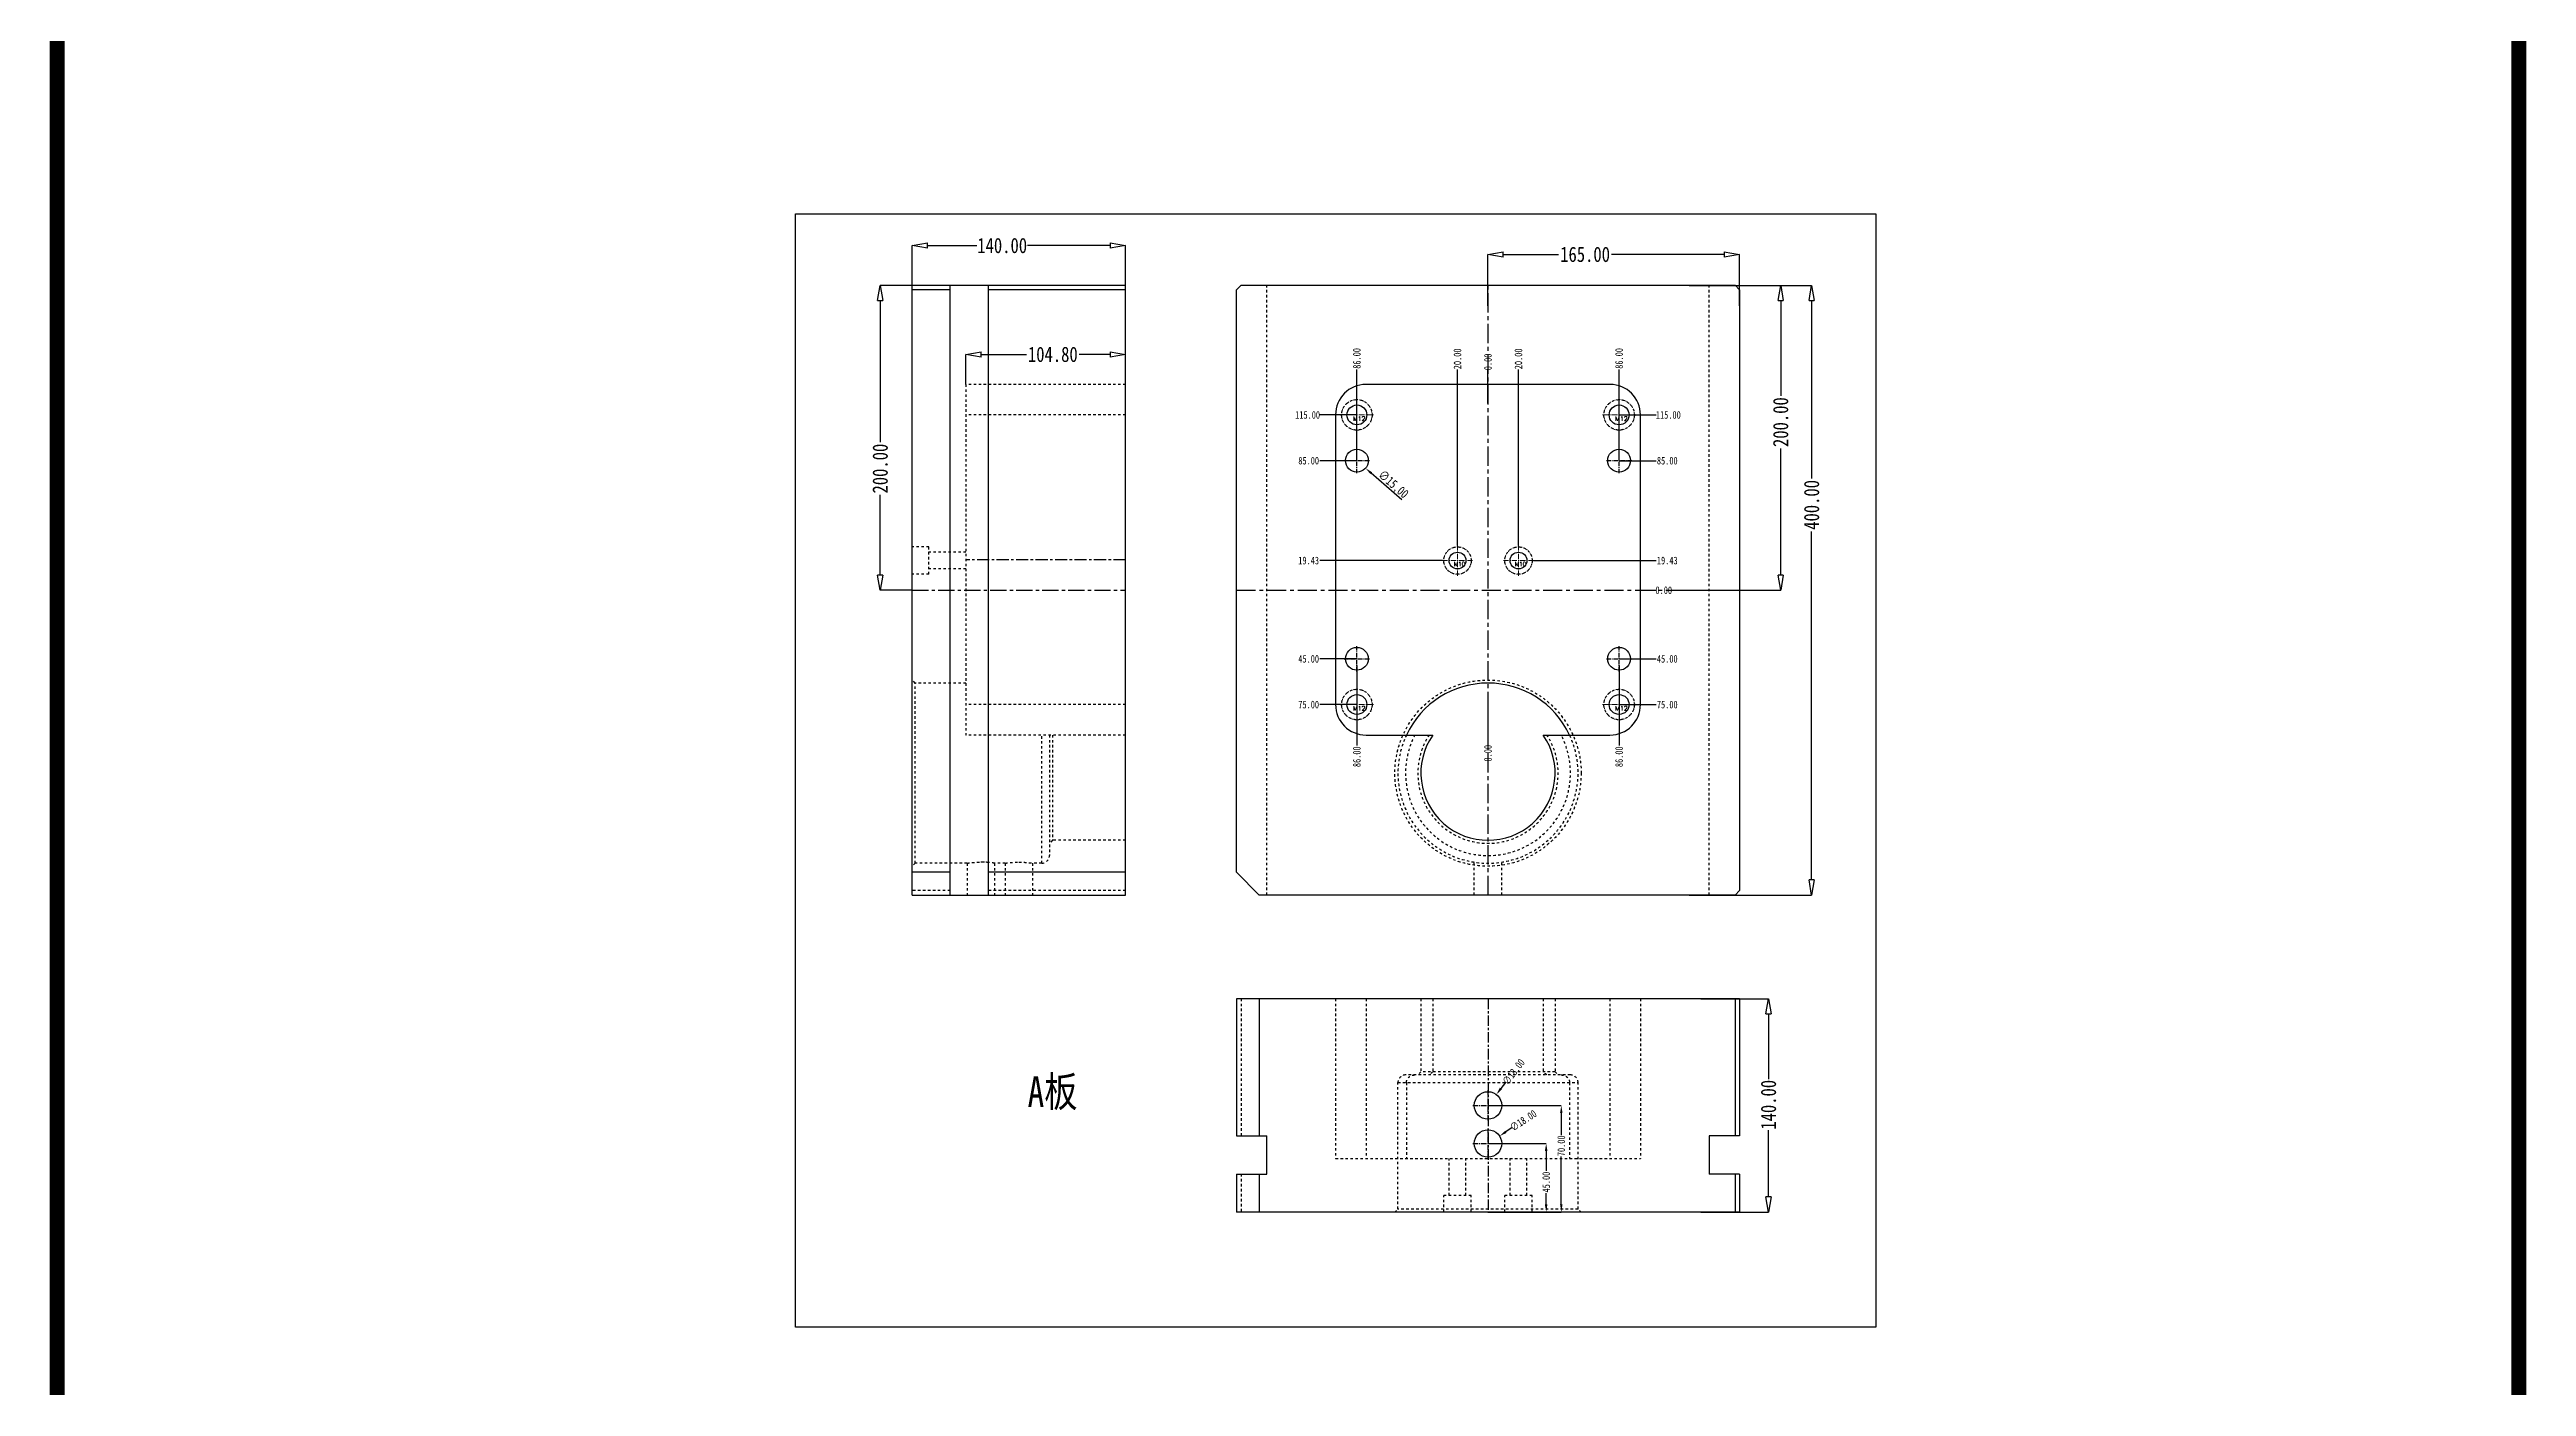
# Model space of a CAD drawing. Header units: millimetres. Extents: x 97 to 1722, y -6063 to 1553.
# Drawn here: x 97 to 1722, y -4161 to -3284 of the extents above; entities that cross this region are included whole.
import ezdxf

# ---------------------------------------------------------------- set-up
doc = ezdxf.new("R2010")
doc.units = ezdxf.units.MM
doc.header["$LTSCALE"] = 16.335
doc.header["$PDMODE"] = 3
doc.header["$PDSIZE"] = 0.3125
doc.linetypes.add('CENTER', pattern=[0.6, 0.375, -0.075, 0.075, -0.075])
doc.linetypes.add('HIDDEN', pattern=[0.2, 0.1, -0.1])
doc.layers.get('0').update_dxf_attribs({"linetype": 'CONTINUOUS'})
doc.layers.get('Defpoints').update_dxf_attribs({"linetype": 'CONTINUOUS'})
doc.layers.add('DEFAULT_2', color=8, linetype='HIDDEN')
doc.layers.add('screw', color=33, linetype='CONTINUOUS', lineweight=13)
doc.styles.get("Standard").update_dxf_attribs({"font": 'txt', "width": 0.8})
doc.styles.add('TXT', font='txt.shx', dxfattribs={"bigfont": 'gbcbig.shx'})
doc.dimstyles.new('mold', dxfattribs={"dimtxt": 6, "dimasz": 5, "dimexe": 0, "dimexo": 0, "dimgap": 0, "dimtad": 1, "dimzin": 1, "dimtxsty": 'Standard', "dimcen": 0, "dimclrd": 4, "dimclre": 4, "dimclrt": 6, "dimazin": 0, "dimtfac": 1, "dimtofl": 0, "dimtmove": 0, "dimatfit": 3, "dimfxl": 0, "dimarcsym": 0})
doc.dimstyles.get("Standard").update_dxf_attribs({"dimtxt": 0.15625, "dimasz": 0.1875, "dimexe": 0.125, "dimexo": 0.0625, "dimtad": 0, "dimtih": 1, "dimtoh": 1, "dimdsep": 46, "dimtxsty": 'Standard', "dimcen": 0.09, "dimadec": 0, "dimazin": 0, "dimtp": 0.01, "dimtm": 0.01, "dimtfac": 1, "dimtofl": 0, "dimtmove": 0, "dimatfit": 3, "dimfxl": 0, "dimtolj": 1, "dimarcsym": 0})
doc.dimstyles.new('STANDARD$0', dxfattribs={"dimscale": 2, "dimtxt": 3, "dimasz": 3, "dimexe": 1.25, "dimexo": 0.625, "dimgap": 0.5, "dimtad": 0, "dimdsep": 46, "dimlunit": 6, "dimtxsty": 'Standard', "dimblk": 'CLOSEDBLANK', "dimcen": 0, "dimclrt": 2, "dimazin": 2, "dimtfac": 2, "dimtmove": 1, "dimatfit": 3, "dimfxl": 0, "dimtolj": 1, "dimtzin": 0, "dimarcsym": 0})

# ---------------------------------------------------------------- blocks, each defined once
blk = doc.blocks.new('screw_m10_i')
at = {"layer": 'screw', "color": 1, "linetype": 'CENTER', "ltscale": 0.55978}
for p, q in [((-9.9, 0), (9.9, 0)), ((0, -9.9), (0, 9.9))]:
    blk.add_line(p, q, dxfattribs=at)
at = {"layer": 'screw', "color": 8, "linetype": 'HIDDEN', "ltscale": 0.55978}
blk.add_circle((0, 0), 9, dxfattribs=at)
at = {"layer": 'screw', "color": 33}
blk.add_circle((0, 0), 5.5, dxfattribs=at)
at = {"layer": 'screw', "color": 6, "style": 'TXT'}
blk.add_text('M10', height=2.7, dxfattribs=at).set_placement((-2.34, -3.6))
blk = doc.blocks.new('_ClosedBlank')
at = {"color": 0, "linetype": 'ByBlock', "lineweight": -2}
for p, q in [((-1, 0.17), (0, 0)), ((-1, 0.17), (-1, -0.17)), ((0, 0), (-1, -0.17))]:
    blk.add_line(p, q, dxfattribs=at)
blk = doc.blocks.new('*D271')
at = {"color": 4, "lineweight": -2}
for p, q in [((1040.9, -3451.7), (1040.9, -3418)), ((1050.9, -3418), (1087.2, -3418)), ((1195.9, -3418), (1121.9, -3418)), ((1205.9, -3451.7), (1205.9, -3418))]:
    blk.add_line(p, q, dxfattribs=at)
at = {"layer": 'Defpoints', "color": 0}
for p in [(1040.9, -3418), (1040.9, -3451.7), (1205.9, -3451.7)]:
    blk.add_point(p, dxfattribs=at)
at = {"color": 4, "lineweight": -2, "xscale": 10, "yscale": 10, "zscale": 10, "rotation": 180}
blk.add_blockref('_ClosedBlank', (1040.9, -3418), dxfattribs=at)
at = {"color": 4, "lineweight": -2, "xscale": 10, "yscale": 10, "zscale": 10}
blk.add_blockref('_ClosedBlank', (1205.9, -3418), dxfattribs=at)
at = {"color": 6, "insert": (1104.6, -3418), "char_height": 10, "attachment_point": 5}
blk.add_mtext('\\A1;165.00', dxfattribs=at)
blk = doc.blocks.new('*D272')
at = {"color": 4, "lineweight": -2}
for p, q in [((1172.8, -3438.3), (1232.9, -3438.3)), ((1232.9, -3448.3), (1232.9, -3510.7)), ((1232.9, -3628.3), (1232.9, -3545.4)), ((1166.1, -3638.3), (1232.9, -3638.3))]:
    blk.add_line(p, q, dxfattribs=at)
at = {"layer": 'Defpoints', "color": 0}
for p in [(1172.8, -3438.3), (1166.1, -3638.3), (1232.9, -3638.3)]:
    blk.add_point(p, dxfattribs=at)
at = {"color": 4, "lineweight": -2, "xscale": 10, "yscale": 10, "zscale": 10}
for p, rotation in [((1232.9, -3438.3), 90), ((1232.9, -3638.3), 270)]:
    blk.add_blockref('_ClosedBlank', p, dxfattribs=dict(at, rotation=rotation))
at = {"color": 6, "insert": (1232.9, -3528), "char_height": 10, "attachment_point": 5, "rotation": 90}
blk.add_mtext('\\A1;200.00', dxfattribs=at)
blk = doc.blocks.new('*D273')
at = {"color": 4, "lineweight": -2}
for p, q in [((1185.9, -3438.3), (1253.2, -3438.3)), ((1253.2, -3448.3), (1253.2, -3565)), ((1253.2, -3828.3), (1253.2, -3599.7)), ((1172.8, -3838.3), (1253.2, -3838.3))]:
    blk.add_line(p, q, dxfattribs=at)
at = {"layer": 'Defpoints', "color": 0}
for p in [(1185.9, -3438.3), (1172.8, -3838.3), (1253.2, -3838.3)]:
    blk.add_point(p, dxfattribs=at)
at = {"color": 4, "lineweight": -2, "xscale": 10, "yscale": 10, "zscale": 10}
for p, rotation in [((1253.2, -3438.3), 90), ((1253.2, -3838.3), 270)]:
    blk.add_blockref('_ClosedBlank', p, dxfattribs=dict(at, rotation=rotation))
at = {"color": 6, "insert": (1253.2, -3582.3), "char_height": 10, "attachment_point": 5, "rotation": 90}
blk.add_mtext('\\A1;400.00', dxfattribs=at)
blk = doc.blocks.new('*D274')
at = {"color": 4, "lineweight": -2}
for p, q in [((663.2, -3451.6), (663.2, -3412.2)), ((673.2, -3412.2), (705.6, -3412.2)), ((793.2, -3412.2), (739, -3412.2)), ((803.2, -3451.6), (803.2, -3412.2))]:
    blk.add_line(p, q, dxfattribs=at)
at = {"layer": 'Defpoints', "color": 0}
for p in [(663.2, -3412.2), (663.2, -3451.6), (803.2, -3451.6)]:
    blk.add_point(p, dxfattribs=at)
at = {"color": 4, "lineweight": -2, "xscale": 10, "yscale": 10, "zscale": 10, "rotation": 180}
blk.add_blockref('_ClosedBlank', (663.2, -3412.2), dxfattribs=at)
at = {"color": 4, "lineweight": -2, "xscale": 10, "yscale": 10, "zscale": 10}
blk.add_blockref('_ClosedBlank', (803.2, -3412.2), dxfattribs=at)
at = {"color": 6, "insert": (722.3, -3412.2), "char_height": 10, "attachment_point": 5}
blk.add_mtext('\\A1;140.00', dxfattribs=at)
blk = doc.blocks.new('*D275')
at = {"color": 4, "lineweight": -2}
for p, q in [((677, -3438.3), (642.3, -3438.3)), ((642.3, -3448.3), (642.3, -3541.2)), ((642.3, -3628.3), (642.3, -3575.8)), ((663.2, -3638.3), (642.3, -3638.3))]:
    blk.add_line(p, q, dxfattribs=at)
at = {"layer": 'Defpoints', "color": 0}
for p in [(677, -3438.3), (642.3, -3638.3), (663.2, -3638.3)]:
    blk.add_point(p, dxfattribs=at)
at = {"color": 4, "lineweight": -2, "xscale": 10, "yscale": 10, "zscale": 10}
for p, rotation in [((642.3, -3438.3), 90), ((642.3, -3638.3), 270)]:
    blk.add_blockref('_ClosedBlank', p, dxfattribs=dict(at, rotation=rotation))
at = {"color": 6, "insert": (642.3, -3558.5), "char_height": 10, "attachment_point": 5, "rotation": 90}
blk.add_mtext('\\A1;200.00', dxfattribs=at)
blk = doc.blocks.new('*D276')
at = {"color": 4, "lineweight": -2}
for p, q in [((1040.9, -4001.2), (1079.1, -4001.2)), ((1079.1, -4006.2), (1079.1, -4019.2)), ((1079.1, -4041.2), (1079.1, -4033.8)), ((1040.9, -4046.2), (1079.1, -4046.2))]:
    blk.add_line(p, q, dxfattribs=at)
at = {"color": 4}
for points in [[(1078.2, -4006.2), (1079.9, -4006.2), (1079.1, -4001.2)], [(1078.2, -4041.2), (1079.9, -4041.2), (1079.1, -4046.2)]]:
    blk.add_solid(points, dxfattribs=at)
at = {"layer": 'Defpoints', "color": 0}
for p in [(1040.9, -4001.2), (1040.9, -4046.2), (1079.1, -4046.2)]:
    blk.add_point(p, dxfattribs=at)
at = {"color": 6, "insert": (1079.1, -4026.5), "char_height": 5, "attachment_point": 5, "rotation": 90}
blk.add_mtext('\\A1;45.00', dxfattribs=at)
blk = doc.blocks.new('*D277')
at = {"color": 4, "lineweight": -2}
for p, q in [((1040.9, -3976.2), (1089, -3976.2)), ((1089, -3981.2), (1089, -3995.7)), ((1089, -4041.2), (1089, -4009.7)), ((1040.9, -4046.2), (1089, -4046.2))]:
    blk.add_line(p, q, dxfattribs=at)
at = {"color": 4}
for points in [[(1088.2, -3981.2), (1089.8, -3981.2), (1089, -3976.2)], [(1088.2, -4041.2), (1089.8, -4041.2), (1089, -4046.2)]]:
    blk.add_solid(points, dxfattribs=at)
at = {"layer": 'Defpoints', "color": 0}
for p in [(1040.9, -3976.2), (1040.9, -4046.2), (1089, -4046.2)]:
    blk.add_point(p, dxfattribs=at)
at = {"color": 6, "insert": (1089, -4002.7), "char_height": 5, "attachment_point": 5, "rotation": 90}
blk.add_mtext('\\A1;70.00', dxfattribs=at)
blk = doc.blocks.new('*D278')
at = {"color": 4, "lineweight": -2}
blk.add_line((1052.4, -3961.1), (1049.4, -3965.1), dxfattribs=at)
at = {"color": 4}
blk.add_solid([(1048.7, -3964.6), (1050.1, -3965.6), (1046.4, -3969.1)], dxfattribs=at)
at = {"layer": 'Defpoints', "color": 0}
for p in [(1046.4, -3969.1), (1035.5, -3983.4)]:
    blk.add_point(p, dxfattribs=at)
at = {"color": 6, "insert": (1057.7, -3954.2), "char_height": 5, "attachment_point": 5, "rotation": 52.7923}
blk.add_mtext('\\A1;∅18.00', dxfattribs=at)
blk = doc.blocks.new('*D279')
at = {"color": 4, "lineweight": -2}
blk.add_line((1056.8, -3990.8), (1052.6, -3993.6), dxfattribs=at)
at = {"color": 4}
blk.add_solid([(1052.2, -3992.9), (1053.1, -3994.3), (1048.5, -3996.3)], dxfattribs=at)
at = {"layer": 'Defpoints', "color": 0}
for p in [(1048.5, -3996.3), (1033.4, -4006.2)]:
    blk.add_point(p, dxfattribs=at)
at = {"color": 6, "insert": (1064.1, -3986.1), "char_height": 5, "attachment_point": 5, "rotation": 33.2075}
blk.add_mtext('\\A1;∅18.00', dxfattribs=at)
blk = doc.blocks.new('*D280')
at = {"color": 4, "lineweight": -2}
for p, q in [((1180.6, -3906.2), (1224.9, -3906.2)), ((1224.9, -3916.2), (1224.9, -3959.1)), ((1224.9, -4036.2), (1224.9, -3992.4)), ((1180.6, -4046.2), (1224.9, -4046.2))]:
    blk.add_line(p, q, dxfattribs=at)
at = {"layer": 'Defpoints', "color": 0}
for p in [(1180.6, -3906.2), (1180.6, -4046.2), (1224.9, -4046.2)]:
    blk.add_point(p, dxfattribs=at)
at = {"color": 4, "lineweight": -2, "xscale": 10, "yscale": 10, "zscale": 10}
for p, rotation in [((1224.9, -3906.2), 90), ((1224.9, -4046.2), 270)]:
    blk.add_blockref('_ClosedBlank', p, dxfattribs=dict(at, rotation=rotation))
at = {"color": 6, "insert": (1224.9, -3975.8), "char_height": 10, "attachment_point": 5, "rotation": 90}
blk.add_mtext('\\A1;140.00', dxfattribs=at)
blk = doc.blocks.new('*D284')
at = {"color": 4, "lineweight": -2}
for p, q in [((698.4, -3503.3), (698.4, -3483.6)), ((708.4, -3483.6), (738.2, -3483.6)), ((793.2, -3483.6), (772.8, -3483.6)), ((803.2, -3503.3), (803.2, -3483.6))]:
    blk.add_line(p, q, dxfattribs=at)
at = {"layer": 'Defpoints', "color": 0}
for p in [(698.4, -3483.6), (698.4, -3503.3), (803.2, -3503.3)]:
    blk.add_point(p, dxfattribs=at)
at = {"color": 4, "lineweight": -2, "xscale": 10, "yscale": 10, "zscale": 10, "rotation": 180}
blk.add_blockref('_ClosedBlank', (698.4, -3483.6), dxfattribs=at)
at = {"color": 4, "lineweight": -2, "xscale": 10, "yscale": 10, "zscale": 10}
blk.add_blockref('_ClosedBlank', (803.2, -3483.6), dxfattribs=at)
at = {"color": 6, "insert": (755.5, -3483.6), "char_height": 10, "attachment_point": 5}
blk.add_mtext('\\A1;104.80', dxfattribs=at)
blk = doc.blocks.new('screw_m12_i')
at = {"layer": 'screw', "color": 1, "linetype": 'CENTER', "ltscale": 0.621977}
for p, q in [((-11, 0), (11, 0)), ((0, -11), (0, 11))]:
    blk.add_line(p, q, dxfattribs=at)
at = {"layer": 'screw', "color": 8, "linetype": 'HIDDEN', "ltscale": 0.621977}
blk.add_circle((0, 0), 10, dxfattribs=at)
at = {"layer": 'screw'}
blk.add_circle((0, 0), 6.5, dxfattribs=at)
at = {"layer": 'screw', "color": 6, "style": 'TXT'}
blk.add_text('M12', height=3, dxfattribs=at).set_placement((-2.6, -4))
blk = doc.blocks.new('*D327')
at = {"color": 4, "lineweight": -2}
blk.add_line((1070.8, -3618.8), (1151.2, -3618.8), dxfattribs=at)
at = {"layer": 'Defpoints', "color": 0}
for p in [(1070.8, -3618.8), (1151.2, -3618.8), (1040.9, -3638.3)]:
    blk.add_point(p, dxfattribs=at)
at = {"color": 6, "insert": (1158.5, -3618.8), "char_height": 5, "attachment_point": 5}
blk.add_mtext('\\A1;19.43', dxfattribs=at)
blk = doc.blocks.new('*D328')
at = {"color": 4, "lineweight": -2}
blk.add_line((1140.9, -3638.3), (1151.2, -3638.3), dxfattribs=at)
at = {"layer": 'Defpoints', "color": 0}
for p in [(1040.9, -3638.3), (1140.9, -3638.3), (1151.2, -3638.3)]:
    blk.add_point(p, dxfattribs=at)
at = {"color": 6, "insert": (1156.2, -3638.3), "char_height": 5, "attachment_point": 5}
blk.add_mtext('\\A1;0.00', dxfattribs=at)
blk = doc.blocks.new('*D329')
at = {"color": 4, "lineweight": -2}
blk.add_line((1126.9, -3553.3), (1151.2, -3553.3), dxfattribs=at)
at = {"layer": 'Defpoints', "color": 0}
for p in [(1126.9, -3553.3), (1151.2, -3553.3), (1040.9, -3638.3)]:
    blk.add_point(p, dxfattribs=at)
at = {"color": 6, "insert": (1158.5, -3553.3), "char_height": 5, "attachment_point": 5}
blk.add_mtext('\\A1;85.00', dxfattribs=at)
blk = doc.blocks.new('*D330')
at = {"color": 4, "lineweight": -2}
blk.add_line((1126.9, -3523.3), (1151.2, -3523.3), dxfattribs=at)
at = {"layer": 'Defpoints', "color": 0}
for p in [(1126.9, -3523.3), (1151.2, -3523.3), (1040.9, -3638.3)]:
    blk.add_point(p, dxfattribs=at)
at = {"color": 6, "insert": (1159.2, -3523.3), "char_height": 5, "attachment_point": 5}
blk.add_mtext('\\A1;115.00', dxfattribs=at)
blk = doc.blocks.new('*D331')
at = {"color": 4, "lineweight": -2}
blk.add_line((1126.9, -3683.3), (1151.2, -3683.3), dxfattribs=at)
at = {"layer": 'Defpoints', "color": 0}
for p in [(1040.9, -3638.3), (1126.9, -3683.3), (1151.2, -3683.3)]:
    blk.add_point(p, dxfattribs=at)
at = {"color": 6, "insert": (1158.5, -3683.3), "char_height": 5, "attachment_point": 5}
blk.add_mtext('\\A1;45.00', dxfattribs=at)
blk = doc.blocks.new('*D332')
at = {"color": 4, "lineweight": -2}
blk.add_line((1126.9, -3713.3), (1151.2, -3713.3), dxfattribs=at)
at = {"layer": 'Defpoints', "color": 0}
for p in [(1040.9, -3638.3), (1126.9, -3713.3), (1151.2, -3713.3)]:
    blk.add_point(p, dxfattribs=at)
at = {"color": 6, "insert": (1158.5, -3713.3), "char_height": 5, "attachment_point": 5}
blk.add_mtext('\\A1;75.00', dxfattribs=at)
blk = doc.blocks.new('*D333')
at = {"color": 4, "lineweight": -2}
blk.add_line((1126.9, -3687.6), (1126.9, -3740.2), dxfattribs=at)
at = {"layer": 'Defpoints', "color": 0}
for p in [(1040.9, -3638.3), (1126.9, -3687.6), (1126.9, -3740.2)]:
    blk.add_point(p, dxfattribs=at)
at = {"color": 6, "insert": (1126.9, -3747.5), "char_height": 5, "attachment_point": 5, "rotation": 90}
blk.add_mtext('\\A1;86.00', dxfattribs=at)
blk = doc.blocks.new('*D334')
at = {"color": 4, "lineweight": -2}
blk.add_line((1040.9, -3713.1), (1040.9, -3740.2), dxfattribs=at)
at = {"layer": 'Defpoints', "color": 0}
for p in [(1040.9, -3638.3), (1040.9, -3713.1), (1040.9, -3740.2)]:
    blk.add_point(p, dxfattribs=at)
at = {"color": 6, "insert": (1040.9, -3745.2), "char_height": 5, "attachment_point": 5, "rotation": 90}
blk.add_mtext('\\A1;0.00', dxfattribs=at)
blk = doc.blocks.new('*D335')
at = {"color": 4, "lineweight": -2}
blk.add_line((1040.9, -3515.7), (1040.9, -3493.5), dxfattribs=at)
at = {"layer": 'Defpoints', "color": 0}
for p in [(1040.9, -3493.5), (1040.9, -3515.7), (1040.9, -3638.3)]:
    blk.add_point(p, dxfattribs=at)
at = {"color": 6, "insert": (1040.9, -3488.5), "char_height": 5, "attachment_point": 5, "rotation": 90}
blk.add_mtext('\\A1;0.00', dxfattribs=at)
blk = doc.blocks.new('*D336')
at = {"color": 4, "lineweight": -2}
blk.add_line((1060.9, -3608.9), (1060.9, -3493.5), dxfattribs=at)
at = {"layer": 'Defpoints', "color": 0}
for p in [(1060.9, -3493.5), (1060.9, -3608.9), (1040.9, -3638.3)]:
    blk.add_point(p, dxfattribs=at)
at = {"color": 6, "insert": (1060.9, -3486.5), "char_height": 5, "attachment_point": 5, "rotation": 90}
blk.add_mtext('\\A1;20.00', dxfattribs=at)
blk = doc.blocks.new('*D337')
at = {"color": 4, "lineweight": -2}
blk.add_line((1126.9, -3553.3), (1126.9, -3493.5), dxfattribs=at)
at = {"layer": 'Defpoints', "color": 0}
for p in [(1126.9, -3493.5), (1126.9, -3553.3), (1040.9, -3638.3)]:
    blk.add_point(p, dxfattribs=at)
at = {"color": 6, "insert": (1126.9, -3486.2), "char_height": 5, "attachment_point": 5, "rotation": 90}
blk.add_mtext('\\A1;86.00', dxfattribs=at)
blk = doc.blocks.new('*D338')
at = {"color": 4, "lineweight": -2}
blk.add_line((1011, -3618.8), (930.6, -3618.8), dxfattribs=at)
at = {"layer": 'Defpoints', "color": 0}
for p in [(930.6, -3618.8), (1011, -3618.8), (1040.9, -3638.3)]:
    blk.add_point(p, dxfattribs=at)
at = {"color": 6, "insert": (923.3, -3618.8), "char_height": 5, "attachment_point": 5}
blk.add_mtext('\\A1;19.43', dxfattribs=at)
blk = doc.blocks.new('*D340')
at = {"color": 4, "lineweight": -2}
blk.add_line((954.9, -3553.3), (930.6, -3553.3), dxfattribs=at)
at = {"layer": 'Defpoints', "color": 0}
for p in [(930.6, -3553.3), (954.9, -3553.3), (1040.9, -3638.3)]:
    blk.add_point(p, dxfattribs=at)
at = {"color": 6, "insert": (923.3, -3553.3), "char_height": 5, "attachment_point": 5}
blk.add_mtext('\\A1;85.00', dxfattribs=at)
blk = doc.blocks.new('*D341')
at = {"color": 4, "lineweight": -2}
blk.add_line((954.9, -3523.3), (930.6, -3523.3), dxfattribs=at)
at = {"layer": 'Defpoints', "color": 0}
for p in [(930.6, -3523.3), (954.9, -3523.3), (1040.9, -3638.3)]:
    blk.add_point(p, dxfattribs=at)
at = {"color": 6, "insert": (922.6, -3523.3), "char_height": 5, "attachment_point": 5}
blk.add_mtext('\\A1;115.00', dxfattribs=at)
blk = doc.blocks.new('*D342')
at = {"color": 4, "lineweight": -2}
blk.add_line((954.9, -3683.3), (930.6, -3683.3), dxfattribs=at)
at = {"layer": 'Defpoints', "color": 0}
for p in [(1040.9, -3638.3), (930.6, -3683.3), (954.9, -3683.3)]:
    blk.add_point(p, dxfattribs=at)
at = {"color": 6, "insert": (923.3, -3683.3), "char_height": 5, "attachment_point": 5}
blk.add_mtext('\\A1;45.00', dxfattribs=at)
blk = doc.blocks.new('*D343')
at = {"color": 4, "lineweight": -2}
blk.add_line((954.9, -3713.3), (930.6, -3713.3), dxfattribs=at)
at = {"layer": 'Defpoints', "color": 0}
for p in [(1040.9, -3638.3), (930.6, -3713.3), (954.9, -3713.3)]:
    blk.add_point(p, dxfattribs=at)
at = {"color": 6, "insert": (923.3, -3713.3), "char_height": 5, "attachment_point": 5}
blk.add_mtext('\\A1;75.00', dxfattribs=at)
blk = doc.blocks.new('*D339')
at = {"color": 4, "lineweight": -2}
blk.add_line((954.9, -3687.6), (954.9, -3740.2), dxfattribs=at)
at = {"layer": 'Defpoints', "color": 0}
for p in [(1040.9, -3638.3), (954.9, -3687.6), (954.9, -3740.2)]:
    blk.add_point(p, dxfattribs=at)
at = {"color": 6, "insert": (954.9, -3747.5), "char_height": 5, "attachment_point": 5, "rotation": 90}
blk.add_mtext('\\A1;86.00', dxfattribs=at)
blk = doc.blocks.new('*D344')
at = {"color": 4, "lineweight": -2}
blk.add_line((1020.9, -3608.9), (1020.9, -3493.5), dxfattribs=at)
at = {"layer": 'Defpoints', "color": 0}
for p in [(1020.9, -3493.5), (1020.9, -3608.9), (1040.9, -3638.3)]:
    blk.add_point(p, dxfattribs=at)
at = {"color": 6, "insert": (1020.9, -3486.5), "char_height": 5, "attachment_point": 5, "rotation": 90}
blk.add_mtext('\\A1;20.00', dxfattribs=at)
blk = doc.blocks.new('*D345')
at = {"color": 4, "lineweight": -2}
blk.add_line((954.9, -3553.3), (954.9, -3493.5), dxfattribs=at)
at = {"layer": 'Defpoints', "color": 0}
for p in [(954.9, -3493.5), (954.9, -3553.3), (1040.9, -3638.3)]:
    blk.add_point(p, dxfattribs=at)
at = {"color": 6, "insert": (954.9, -3486.2), "char_height": 5, "attachment_point": 5, "rotation": 90}
blk.add_mtext('\\A1;86.00', dxfattribs=at)
blk = doc.blocks.new('*D517')
at = {"color": 4, "lineweight": -2}
blk.add_line((984.4, -3579), (964.3, -3561.5), dxfattribs=at)
at = {"color": 4}
blk.add_solid([(964.9, -3560.9), (963.8, -3562.1), (960.6, -3558.2)], dxfattribs=at)
at = {"layer": 'Defpoints', "color": 0}
for p in [(949.3, -3548.3), (960.6, -3558.2)]:
    blk.add_point(p, dxfattribs=at)
at = {"color": 6, "insert": (978.5, -3569.2), "char_height": 6, "attachment_point": 5, "rotation": 318.8371}
blk.add_mtext('∅15,00', dxfattribs=at)

msp = doc.modelspace()

# ---------------------------------------------------------------- linework, layer by layer
at = {"color": 7, "linetype": 'Continuous'}
for p, q in [((663.249, -3838.253), (663.249, -3438.253)), ((663.249, -3438.253), (803.249, -3438.253)), ((688.249, -3441.253), (663.249, -3441.253)), ((688.249, -3838.253), (688.249, -3438.253)), ((713.249, -3838.253), (713.249, -3438.253)), ((803.249, -3441.253), (713.249, -3441.253)), ((803.249, -3838.253), (803.249, -3438.253)), ((875.926, -3441.253), (878.926, -3438.253)), ((875.926, -3823.253), (875.926, -3441.253)), ((878.926, -3438.253), (1202.926, -3438.253)), ((1202.926, -3438.253), (1205.926, -3441.253)), ((1205.926, -3441.253), (1205.926, -3835.253)), ((1120.926, -3503.253), (960.926, -3503.253)), ((940.926, -3523.253), (940.926, -3713.253)), ((1140.926, -3713.253), (1140.926, -3523.253)), ((960.926, -3733.253), (1004.682, -3733.253)), ((1077.17, -3733.253), (1120.926, -3733.253)), ((688.249, -3823.253), (663.249, -3823.253)), ((803.249, -3823.253), (713.249, -3823.253)), ((890.926, -3838.253), (875.926, -3823.253)), ((663.249, -3838.253), (803.249, -3838.253)), ((1202.926, -3838.253), (890.926, -3838.253)), ((1205.926, -3835.253), (1202.926, -3838.253)), ((875.926, -3906.222), (875.926, -3996.222)), ((1205.926, -3906.222), (875.926, -3906.222)), ((890.926, -3906.222), (890.926, -3996.222)), ((1202.926, -3906.222), (1202.926, -3996.222)), ((1205.926, -3906.222), (1205.926, -3996.222)), ((875.926, -3996.222), (895.926, -3996.222)), ((895.926, -4021.222), (895.926, -3996.222)), ((1205.926, -3996.222), (1185.926, -3996.222)), ((1185.926, -3996.222), (1185.926, -4021.222)), ((875.926, -4021.222), (875.926, -4046.222)), ((875.926, -4021.222), (895.926, -4021.222)), ((890.926, -4021.222), (890.926, -4046.222)), ((1205.926, -4021.222), (1185.926, -4021.222)), ((1202.926, -4021.222), (1202.926, -4046.222)), ((1205.926, -4021.222), (1205.926, -4046.222)), ((1205.926, -4046.222), (875.926, -4046.222))]:
    msp.add_line(p, q, dxfattribs=at)
at = {"color": 1, "linetype": 'CENTER', "ltscale": 2.052525}
for p, q in [((1040.926, -3838.253), (1040.926, -3438.253)), ((875.926, -3638.253), (1205.926, -3638.253))]:
    msp.add_line(p, q, dxfattribs=at)
at = {"color": 1, "linetype": 'CENTER', "ltscale": 0.466483}
for p, q in [((946.676, -3553.253), (963.176, -3553.253)), ((954.926, -3561.503), (954.926, -3545.003)), ((1118.676, -3553.253), (1135.176, -3553.253)), ((1126.926, -3561.503), (1126.926, -3545.003)), ((946.676, -3683.253), (963.176, -3683.253)), ((954.926, -3691.503), (954.926, -3675.003)), ((1118.676, -3683.253), (1135.176, -3683.253)), ((1126.926, -3691.503), (1126.926, -3675.003))]:
    msp.add_line(p, q, dxfattribs=at)
at = {"color": 1, "linetype": 'CENTER', "ltscale": 1.741537}
msp.add_line((663.249, -3638.253), (803.249, -3638.253), dxfattribs=at)
at = {"color": 1, "linetype": 'CENTER', "ltscale": 1.119559}
msp.add_line((1040.926, -3906.222), (1040.926, -4046.222), dxfattribs=at)
at = {"color": 1, "linetype": 'CENTER', "ltscale": 0.55978}
for p, q in [((1031.026, -3976.222), (1050.826, -3976.222)), ((1040.926, -3986.122), (1040.926, -3966.322)), ((1040.926, -4011.122), (1040.926, -3991.322)), ((1031.026, -4001.222), (1050.826, -4001.222))]:
    msp.add_line(p, q, dxfattribs=at)
at = {"color": 3, "const_width": 10}
msp.add_lwpolyline([(102.476, 1547.832), (1717.02, 1547.832), (1717.02, -6057.882), (102.476, -6057.882)], close=True, dxfattribs=at)
msp.add_lwpolyline([(586.68, -3391.439), (1295.197, -3391.439), (1295.197, -4121.673), (586.68, -4121.673)], close=True)
at = {"color": 7, "linetype": 'Continuous'}
for centre, radius in [((954.926, -3523.253), 6.5), ((1126.926, -3523.253), 6.5), ((954.926, -3553.253), 7.5), ((1126.926, -3553.253), 7.5), ((1020.926, -3618.821), 5.5), ((1060.926, -3618.821), 5.5), ((954.926, -3683.253), 7.5), ((1126.926, -3683.253), 7.5), ((954.926, -3713.253), 6.5), ((1126.926, -3713.253), 6.5), ((1040.926, -3976.222), 9), ((1040.926, -4001.222), 9)]:
    msp.add_circle(centre, radius, dxfattribs=at)
for centre, radius, start, end in [((960.926, -3523.253), 20, 90, 180), ((1120.926, -3523.253), 20, 0, 90), ((1040.926, -3758.253), 59.075, 25.036204, 154.963796), ((960.926, -3713.253), 20, 180, 270), ((1120.926, -3713.253), 20, 270, 0), ((1040.926, -3758.253), 44.03, 145.403415, 34.596585)]:
    msp.add_arc(centre, radius, start, end, dxfattribs=at)
at = {"layer": 'DEFAULT_2', "color": 8, "linetype": 'HIDDEN'}
for p, q in [((895.926, -3838.253), (895.926, -3438.253)), ((1185.926, -3838.253), (1185.926, -3438.253)), ((698.449, -3503.253), (698.449, -3733.253)), ((803.249, -3503.253), (698.449, -3503.253)), ((803.249, -3523.253), (698.449, -3523.253)), ((674.249, -3609.821), (663.249, -3609.821)), ((674.249, -3627.821), (674.249, -3609.821)), ((698.449, -3613.321), (674.249, -3613.321)), ((674.249, -3627.821), (663.249, -3627.821)), ((698.449, -3624.321), (674.249, -3624.321)), ((665.249, -3699.178), (663.249, -3697.178)), ((665.249, -3817.328), (665.249, -3699.178)), ((698.449, -3699.178), (665.249, -3699.178)), ((803.249, -3713.253), (698.449, -3713.253)), ((803.249, -3733.253), (698.449, -3733.253)), ((748.249, -3817.328), (748.249, -3733.253)), ((753.249, -3733.253), (753.249, -3812.328)), ((755.249, -3733.253), (755.249, -3802.283)), ((665.249, -3817.328), (663.249, -3819.328)), ((699.249, -3817.328), (665.249, -3817.328)), ((699.249, -3817.328), (699.249, -3838.253)), ((724.249, -3817.328), (717.249, -3817.328)), ((717.249, -3817.328), (717.249, -3838.253)), ((724.249, -3817.328), (724.249, -3838.253)), ((748.249, -3817.328), (742.249, -3817.328)), ((742.249, -3817.328), (742.249, -3838.253)), ((755.249, -3802.283), (753.249, -3804.283)), ((803.249, -3802.283), (755.249, -3802.283)), ((1031.926, -3838.253), (1031.926, -3816.639)), ((1049.926, -3838.253), (1049.926, -3816.639)), ((688.249, -3835.253), (663.249, -3835.253)), ((803.249, -3835.253), (713.249, -3835.253)), ((878.926, -3906.222), (878.926, -3996.222)), ((940.926, -3906.222), (940.926, -4011.022)), ((960.926, -3906.222), (960.926, -4011.022)), ((996.896, -3906.222), (996.896, -3954.222)), ((1004.682, -3906.222), (1004.682, -3954.222)), ((1077.17, -3906.222), (1077.17, -3954.222)), ((1084.956, -3906.222), (1084.956, -3954.222)), ((1120.926, -3906.222), (1120.926, -4011.022)), ((1140.926, -3906.222), (1140.926, -4011.022)), ((981.851, -4044.222), (981.851, -3961.222)), ((981.851, -3961.222), (1100.001, -3961.222)), ((1095, -3956.222), (986.852, -3956.222)), ((987.401, -3961.222), (987.401, -4011.022)), ((996.896, -3954.222), (994.896, -3956.222)), ((1084.956, -3954.222), (996.896, -3954.222)), ((1084.956, -3954.222), (1086.956, -3956.222)), ((1094.45, -3961.222), (1094.45, -4011.022)), ((1100.001, -4044.222), (1100.001, -3961.222)), ((940.926, -4011.022), (1140.926, -4011.022)), ((1015.426, -4035.222), (1015.426, -4011.022)), ((1026.426, -4035.222), (1026.426, -4011.022)), ((1055.426, -4035.222), (1055.426, -4011.022)), ((1066.426, -4035.222), (1066.426, -4011.022)), ((878.926, -4021.222), (878.926, -4046.222)), ((979.851, -4046.222), (981.851, -4044.222)), ((1100.001, -4044.222), (981.851, -4044.222)), ((1029.926, -4035.222), (1011.926, -4035.222)), ((1011.926, -4046.222), (1011.926, -4035.222)), ((1029.926, -4046.222), (1029.926, -4035.222)), ((1069.926, -4035.222), (1051.926, -4035.222)), ((1051.926, -4046.222), (1051.926, -4035.222)), ((1069.926, -4046.222), (1069.926, -4035.222)), ((1102.001, -4046.222), (1100.001, -4044.222))]:
    msp.add_line(p, q, dxfattribs=at)
at = {"layer": 'DEFAULT_2', "color": 1, "linetype": 'CENTER', "ltscale": 1.303665}
msp.add_line((803.249, -3618.253), (698.449, -3618.253), dxfattribs=at)
at = {"layer": 'DEFAULT_2', "color": 8, "linetype": 'HIDDEN'}
for centre, radius in [((954.926, -3523.253), 10), ((1126.926, -3523.253), 10), ((1020.926, -3618.821), 9), ((1060.926, -3618.821), 9), ((954.926, -3713.253), 10), ((1040.926, -3758.253), 61.075), ((1126.926, -3713.253), 10)]:
    msp.add_circle(centre, radius, dxfattribs=at)
for centre, radius, start, end in [((1040.926, -3758.253), 59.075, 154.963796, 25.036204), ((1040.926, -3758.253), 54.075, 152.463031, 27.536969), ((1040.926, -3758.253), 46.03, 147.103439, 32.896561), ((708.241, -3875.435), 58.796, 85.079632, 89.991717), ((748.249, -3812.328), 5, 270, 0), ((986.851, -3961.222), 5, 90, 180), ((1208.697, -4201.998), 320.96, 129.467526, 130.025912), ((873.155, -4201.998), 320.96, 49.974088, 50.532474), ((1095.001, -3961.222), 5, 0, 90)]:
    msp.add_arc(centre, radius, start, end, dxfattribs=at)
for points, knots in [([(699.249, -3817.328), (699.246, -3817.33), (699.277, -3817.322), (699.294, -3817.323), (699.357, -3817.312), (699.429, -3817.302), (699.527, -3817.287), (699.698, -3817.262), (699.963, -3817.224), (700.339, -3817.172), (700.791, -3817.113), (701.315, -3817.048), (702.141, -3816.955), (703.31, -3816.841), (704.846, -3816.731), (706.514, -3816.656), (707.664, -3816.639), (708.249, -3816.639)], [0, 0, 0, 0, 0.00122271, 0.00487882, 0.01095016, 0.01941854, 0.03026582, 0.04347224, 0.0767967, 0.11900051, 0.16967161, 0.2282892, 0.2942642, 0.44571668, 0.61822328, 0.8054486, 1, 1, 1, 1]), ([(717.249, -3817.328), (717.253, -3817.33), (717.222, -3817.322), (717.205, -3817.323), (717.142, -3817.312), (717.07, -3817.302), (716.972, -3817.287), (716.801, -3817.262), (716.536, -3817.224), (716.16, -3817.172), (715.708, -3817.113), (715.184, -3817.048), (714.358, -3816.955), (713.189, -3816.841), (711.653, -3816.731), (709.985, -3816.656), (708.835, -3816.639), (708.249, -3816.639)], [0, 0, 0, 0, 0.00122271, 0.00487882, 0.01095016, 0.01941854, 0.03026582, 0.04347224, 0.0767967, 0.11900051, 0.16967161, 0.2282892, 0.2942642, 0.44571668, 0.61822328, 0.8054486, 1, 1, 1, 1]), ([(724.249, -3817.328), (724.246, -3817.33), (724.277, -3817.322), (724.294, -3817.323), (724.357, -3817.312), (724.429, -3817.302), (724.527, -3817.287), (724.698, -3817.262), (724.963, -3817.224), (725.339, -3817.172), (725.791, -3817.113), (726.315, -3817.048), (727.141, -3816.955), (728.31, -3816.841), (729.846, -3816.731), (731.514, -3816.656), (732.664, -3816.639), (733.249, -3816.639)], [0, 0, 0, 0, 0.00122271, 0.00487882, 0.01095016, 0.01941854, 0.03026582, 0.04347224, 0.0767967, 0.11900051, 0.16967161, 0.2282892, 0.2942642, 0.44571668, 0.61822328, 0.8054486, 1, 1, 1, 1]), ([(733.249, -3816.639), (733.835, -3816.639), (734.985, -3816.656), (736.653, -3816.731), (738.189, -3816.841), (739.358, -3816.955), (740.184, -3817.048), (740.708, -3817.113), (741.16, -3817.172), (741.537, -3817.224), (741.801, -3817.262), (741.972, -3817.287), (742.069, -3817.301), (742.144, -3817.313), (742.199, -3817.32), (742.231, -3817.328), (742.246, -3817.327), (742.249, -3817.328)], [0, 0, 0, 0, 0.19455028, 0.3817748, 0.55428207, 0.7057351, 0.77171032, 0.83032812, 0.88099942, 0.92320327, 0.95652776, 0.96973425, 0.98058154, 0.98904988, 0.99512115, 0.99877723, 1, 1, 1, 1]), ([(987.401, -3961.222), (987.401, -3960.534), (987.729, -3959.139), (989.053, -3957.479), (990.897, -3956.449), (992.287, -3956.222), (992.977, -3956.222)], [0, 0, 0, 0, 0.24965281, 0.49952369, 0.74966253, 1, 1, 1, 1]), ([(1088.875, -3956.222), (1089.564, -3956.222), (1090.955, -3956.449), (1092.799, -3957.479), (1094.123, -3959.139), (1094.45, -3960.534), (1094.45, -3961.222)], [0, 0, 0, 0, 0.25034279, 0.50048528, 0.75035352, 1, 1, 1, 1])]:
    msp.add_open_spline(points, degree=3, knots=knots, dxfattribs=at)

# ---------------------------------------------------------------- block references
at = {"layer": 'screw'}
for name, p in [('screw_m12_i', (954.926, -3523.253)), ('screw_m12_i', (1126.926, -3523.253)), ('screw_m10_i', (1020.926, -3618.821)), ('screw_m10_i', (1060.926, -3618.821)), ('screw_m12_i', (954.926, -3713.253)), ('screw_m12_i', (1126.926, -3713.253))]:
    msp.add_blockref(name, p, dxfattribs=at)

# ---------------------------------------------------------------- texts
at = {"insert": (738.964, -3957.156), "char_height": 20, "width": 77.51094, "attachment_point": 1}
msp.add_mtext('{\\fSimSun|b0|i0|c134|p2;A板}', dxfattribs=at)

# ---------------------------------------------------------------- dimensions: what is measured, and where the dimension line sits
for base, p1, p2, picture, middle in [((663.249, -3412.247), (803.249, -3451.557), (663.249, -3451.557), '*D274', (722.306, -3412.247)), ((1040.926, -3417.958), (1205.926, -3451.703), (1040.926, -3451.703), '*D271', (1104.576, -3417.958)), ((698.449, -3483.575), (803.249, -3503.253), (698.449, -3503.253), '*D284', (755.491, -3483.575))]:
    dim = msp.add_linear_dim(base=base, p1=p1, p2=p2, dimstyle='STANDARD$0', override={"dimtxt": 5, "dimasz": 5, "dimexe": 0, "dimexo": 0, "dimgap": 0, "dimzin": 0, "dimclrd": 4, "dimclre": 4, "dimclrt": 6, "dimfxl": 1.25, "dimarcsym": 1})
    dim.commit()
    dim.dimension.update_dxf_attribs({"geometry": picture, "text_midpoint": middle, "dimtype": 160})
for base, p1, p2, override, picture, middle in [((642.28, -3638.253), (676.973, -3438.253), (663.249, -3638.253), {"dimtxt": 5, "dimasz": 5, "dimexe": 0, "dimexo": 0, "dimgap": 0, "dimzin": 0, "dimclrd": 4, "dimclre": 4, "dimclrt": 6, "dimfxl": 1.25, "dimarcsym": 1}, '*D275', (642.28, -3558.496)), ((1232.935, -3638.253), (1172.815, -3438.253), (1166.06, -3638.253), {"dimtxt": 5, "dimasz": 5, "dimexe": 0, "dimexo": 0, "dimgap": 0, "dimzin": 0, "dimclrd": 4, "dimclre": 4, "dimclrt": 6, "dimfxl": 1.25, "dimarcsym": 1}, '*D272', (1232.935, -3528.048)), ((1253.21, -3838.253), (1185.926, -3438.253), (1172.825, -3838.253), {"dimtxt": 5, "dimasz": 5, "dimexe": 0, "dimexo": 0, "dimgap": 0, "dimzin": 0, "dimclrd": 4, "dimclre": 4, "dimclrt": 6, "dimfxl": 1.25, "dimarcsym": 1}, '*D273', (1253.21, -3582.321)), ((1224.918, -4046.222), (1180.65, -3906.222), (1180.65, -4046.222), {"dimtxt": 5, "dimasz": 5, "dimexe": 0, "dimexo": 0, "dimgap": 0, "dimzin": 0, "dimclrd": 4, "dimclre": 4, "dimclrt": 6, "dimfxl": 1.25, "dimarcsym": 1}, '*D280', (1224.918, -3975.774)), ((1089.001, -4046.222), (1040.926, -3976.222), (1040.926, -4046.222), {"dimscale": 1, "dimtxt": 5, "dimasz": 5, "dimexe": 0, "dimexo": 0, "dimgap": 0, "dimzin": 0, "dimlunit": 2, "dimclrd": 4, "dimclre": 4, "dimclrt": 6, "dimazin": 0, "dimtfac": 1, "dimtofl": 0, "dimtmove": 0, "dimfxl": 1.25, "dimarcsym": 1}, '*D277', (1089.001, -4002.722)), ((1079.077, -4046.222), (1040.926, -4001.222), (1040.926, -4046.222), {"dimscale": 1, "dimtxt": 5, "dimasz": 5, "dimexe": 0, "dimexo": 0, "dimgap": 0, "dimzin": 0, "dimlunit": 2, "dimclrd": 4, "dimclre": 4, "dimclrt": 6, "dimazin": 0, "dimtfac": 1, "dimtofl": 0, "dimtmove": 0, "dimfxl": 1.25, "dimarcsym": 1}, '*D276', (1079.077, -4026.488))]:
    dim = msp.add_linear_dim(base=base, p1=p1, p2=p2, angle=90, dimstyle='STANDARD$0', override=override)
    dim.commit()
    dim.dimension.update_dxf_attribs({"geometry": picture, "text_midpoint": middle, "dimtype": 160})
for feature_location, offset, dtype, origin, picture, middle in [((954.926, -3553.253), (0, 59.718), 1, (1040.926, -3638.253), '*D345', (954.926, -3486.203)), ((1020.926, -3608.921), (0, 115.385), 1, (1040.926, -3638.253), '*D344', (1020.926, -3486.536)), ((1040.925721502, -3515.703280748), (0, 22.167297881), 1, (1040.925721502, -3638.253490788), '*D335', (1040.925721502, -3488.535982867)), ((1126.926, -3553.253), (0, 59.718), 1, (1040.926, -3638.253), '*D337', (1126.926, -3486.203)), ((1060.926, -3608.921), (0, 115.385), 1, (1040.926, -3638.253), '*D336', (1060.926, -3486.536)), ((954.926, -3523.253), (-24.276, 0), 0, (1040.926, -3638.253), '*D341', (922.649, -3523.253)), ((1126.926, -3523.253), (24.276, 0), 0, (1040.926, -3638.253), '*D330', (1159.202, -3523.253)), ((954.926, -3553.253), (-24.276, 0), 0, (1040.926, -3638.253), '*D340', (923.316, -3553.253)), ((1126.926, -3553.253), (24.276, 0), 0, (1040.926, -3638.253), '*D329', (1158.535, -3553.253)), ((1011.026, -3618.821), (-80.376, 0), 0, (1040.926, -3638.253), '*D338', (923.316, -3618.821)), ((1070.826, -3618.821), (80.376, 0), 0, (1040.926, -3638.253), '*D327', (1158.535, -3618.821)), ((954.926, -3683.253), (-24.276, 0), 0, (1040.926, -3638.253), '*D342', (923.316, -3683.253)), ((954.926, -3713.253), (-24.276, 0), 0, (1040.926, -3638.253), '*D343', (923.316, -3713.253)), ((954.926, -3687.616), (0, -52.565), 1, (1040.926, -3638.253), '*D339', (954.926, -3747.514)), ((1040.925721502, -3713.11201119), (0, -27.068198432), 1, (1040.925721502, -3638.253490788), '*D334', (1040.925721502, -3745.180209621)), ((1140.925721502, -3638.253490788), (10.276338314, 0), 0, (1040.925721502, -3638.253490788), '*D328', (1156.202059816, -3638.253490788)), ((1126.926, -3683.253), (24.276, 0), 0, (1040.926, -3638.253), '*D331', (1158.535, -3683.253)), ((1126.926, -3713.253), (24.276, 0), 0, (1040.926, -3638.253), '*D332', (1158.535, -3713.253)), ((1126.926, -3687.616), (0, -52.565), 1, (1040.926, -3638.253), '*D333', (1126.926, -3747.514))]:
    dim = msp.add_ordinate_dim(feature_location=feature_location, offset=offset, dtype=dtype, origin=origin, dimstyle='Standard', override={"dimtxt": 5, "dimasz": 5, "dimexe": 0, "dimexo": 0, "dimgap": 0, "dimtih": 0, "dimtoh": 0, "dimzin": 0, "dimcen": 0, "dimclrd": 4, "dimclre": 4, "dimclrt": 6, "dimadec": 2, "dimtp": 0, "dimtm": 0, "dimfxl": 1.25, "dimtzin": 0, "dimarcsym": 1})
    dim.commit()
    dim.dimension.update_dxf_attribs({"geometry": picture, "text_midpoint": middle})
for p1, p2, dimstyle, override, picture, middle in [((949.279, -3548.317), (960.572, -3558.19), 'mold', {"dimarcsym": 1}, '*D517', (978.535, -3569.246)), ((1035.483, -3983.39), (1046.368, -3969.054), 'Standard', {"dimtxt": 5, "dimasz": 5, "dimexe": 0, "dimexo": 0, "dimgap": 0, "dimtih": 0, "dimtoh": 0, "dimzin": 0, "dimcen": 0, "dimclrd": 4, "dimclre": 4, "dimclrt": 6, "dimadec": 2, "dimtp": 0, "dimtm": 0, "dimfxl": 1.25, "dimtzin": 0, "dimarcsym": 1}, '*D278', (1057.656, -3954.187)), ((1033.395, -4006.151), (1048.456, -3996.293), 'Standard', {"dimtxt": 5, "dimasz": 5, "dimexe": 0, "dimexo": 0, "dimgap": 0, "dimtih": 0, "dimtoh": 0, "dimzin": 0, "dimcen": 0, "dimclrd": 4, "dimclre": 4, "dimclrt": 6, "dimadec": 2, "dimtp": 0, "dimtm": 0, "dimfxl": 1.25, "dimtzin": 0, "dimarcsym": 1}, '*D279', (1064.074, -3986.07))]:
    dim = msp.add_diameter_dim_2p(p1=p1, p2=p2, dimstyle=dimstyle, override=override)
    dim.commit()
    dim.dimension.update_dxf_attribs({"geometry": picture, "text_midpoint": middle})

doc.saveas('drawing.dxf')
